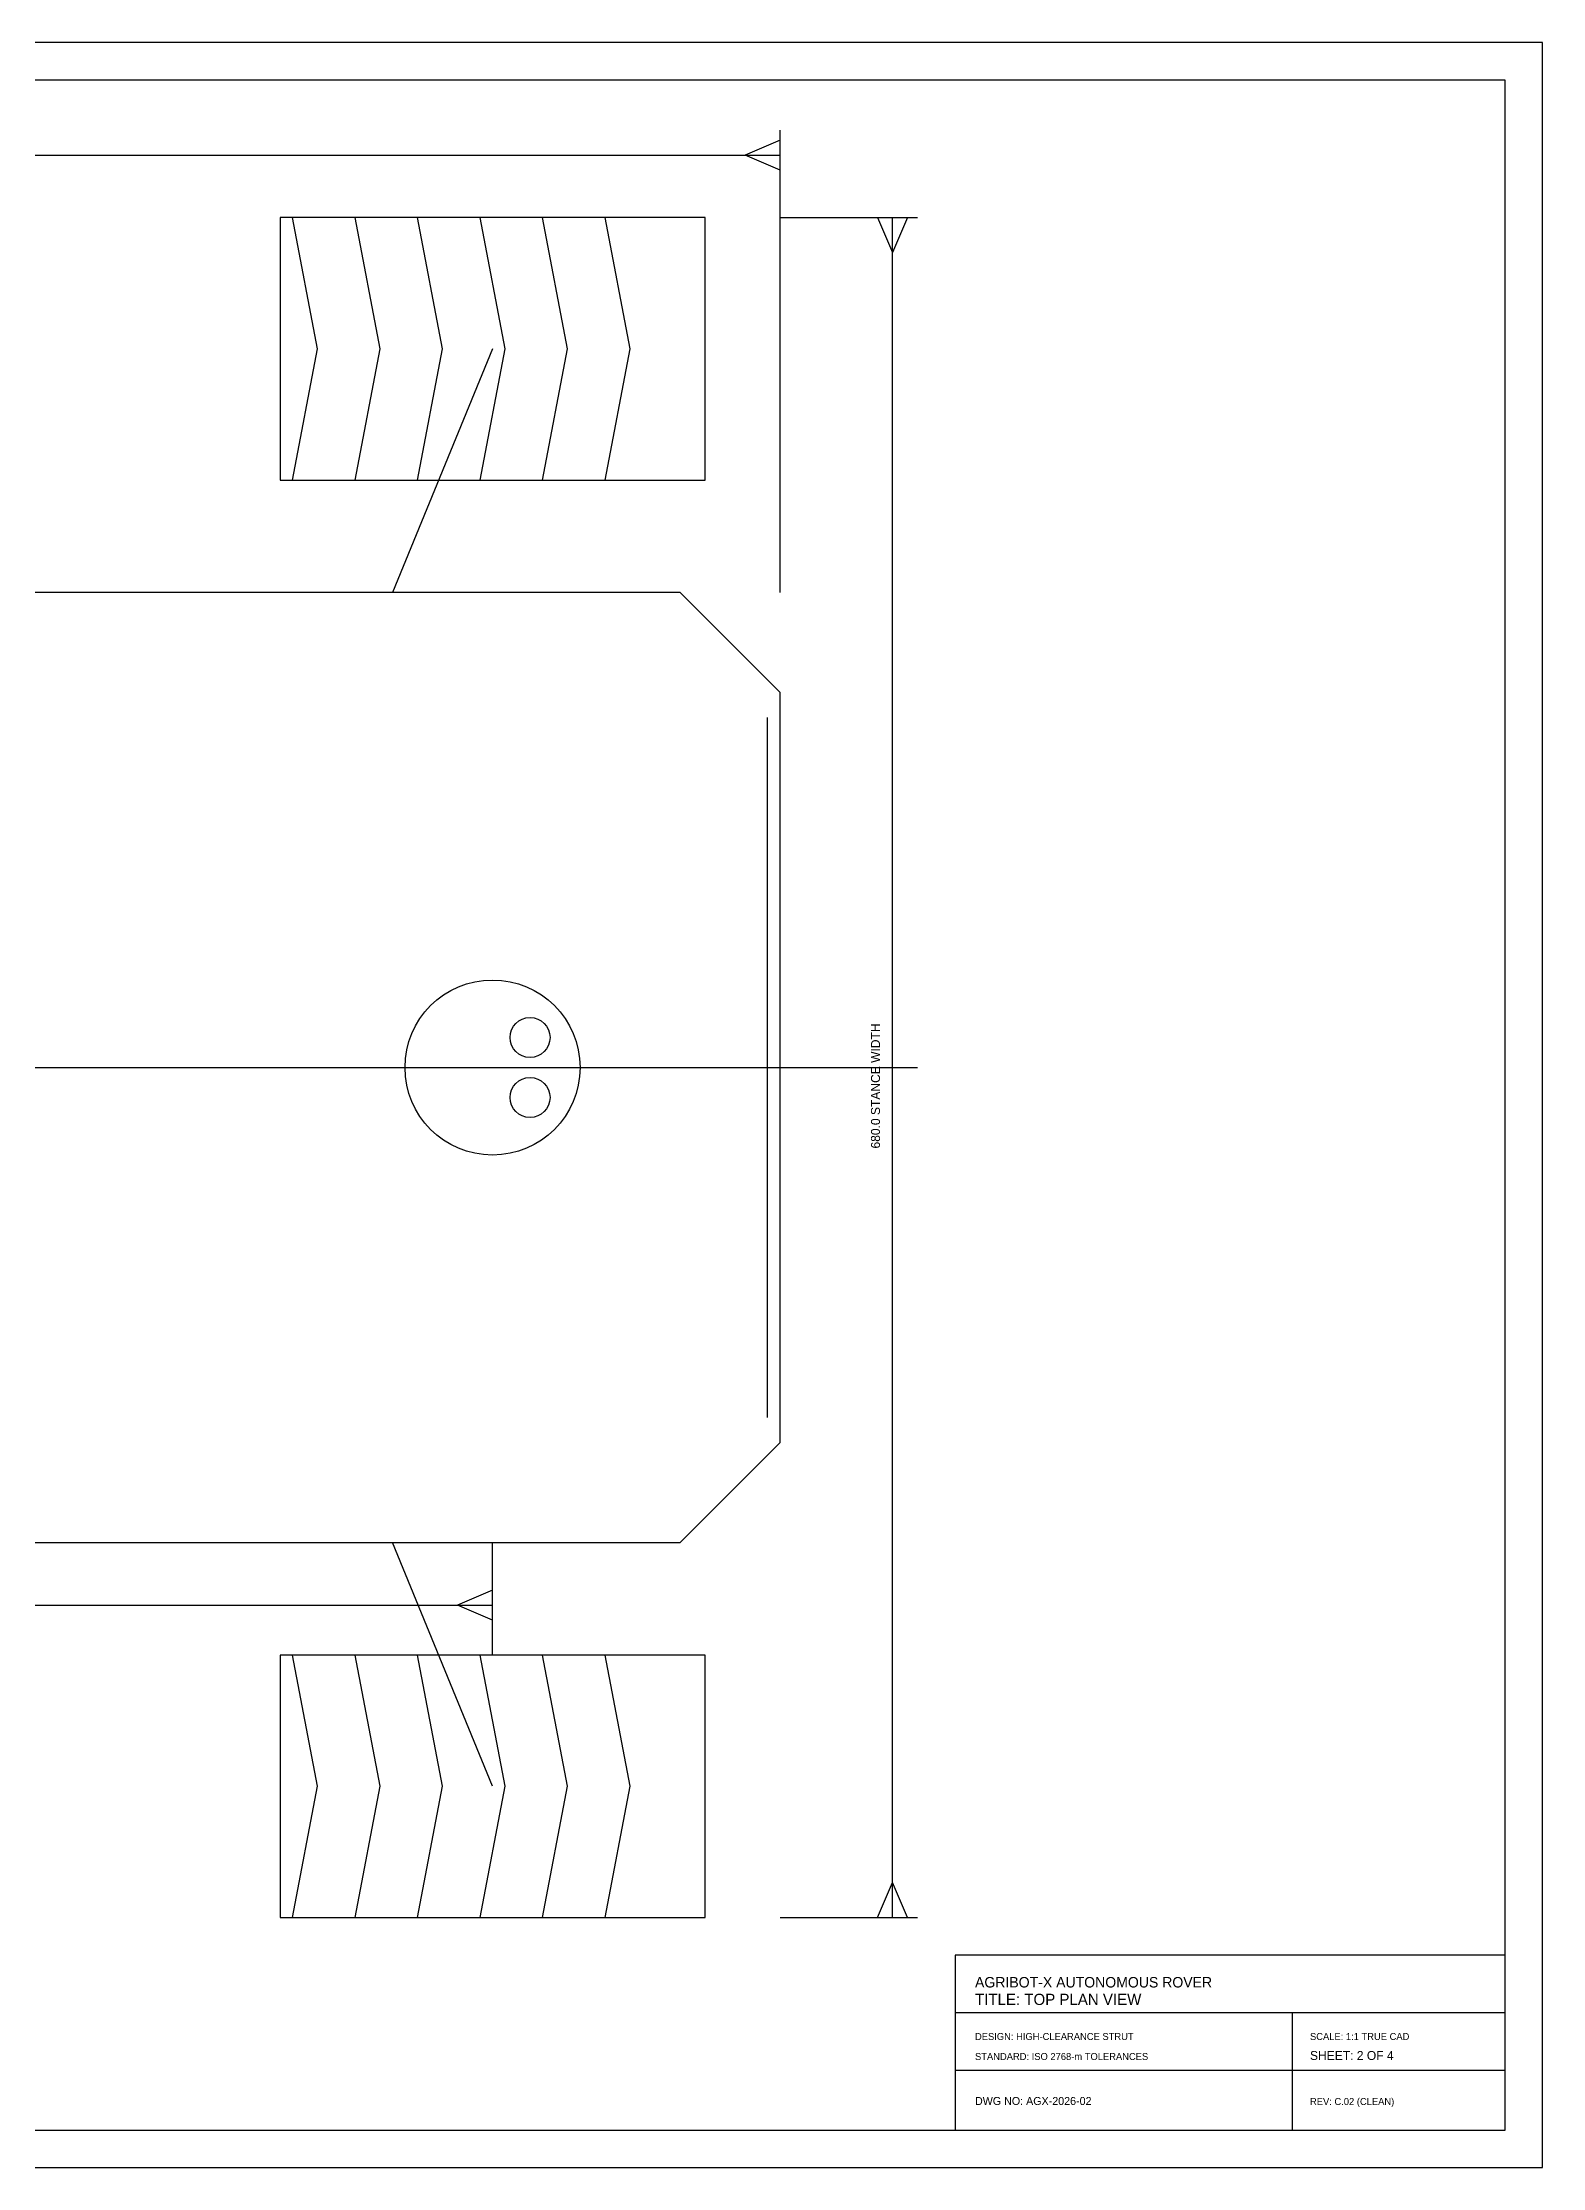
# Model space of a CAD drawing. Header units: metres. Extents: x 0 to 2550, y 0 to 1800.
# Drawn here: x 1950 to 2550, y 0 to 850 of the extents above; entities that cross this region are included whole.
import ezdxf

# ---------------------------------------------------------------- set-up
doc = ezdxf.new("R2010")
doc.units = ezdxf.units.M
for name, color, linetype in [('BORDER', 7, 'Continuous'), ('CAMERA', 7, 'Continuous'), ('CENTERLINES', 1, 'Continuous'), ('CHASSIS', 7, 'Continuous'), ('DIMENSIONS', 1, 'Continuous'), ('LIGHTING', 4, 'Continuous'), ('TITLE_BLOCK', 7, 'Continuous'), ('WHEELS', 7, 'Continuous')]:
    doc.layers.add(name, color=color, linetype=linetype)

msp = doc.modelspace()

# ---------------------------------------------------------------- linework, layer by layer
at = {"layer": 'BORDER'}
for points in [[(1350, 0), (2550, 0), (2550, 850), (1350, 850), (1350, 0)], [(1370, 15), (2535, 15), (2535, 835), (1370, 835), (1370, 15)]]:
    msp.add_lwpolyline(points, dxfattribs=at)
at = {"layer": 'CAMERA'}
for centre, radius in [((2130, 440), 35), ((2145, 452), 8), ((2145, 428), 8)]:
    msp.add_circle(centre, radius, dxfattribs=at)
at = {"layer": 'CENTERLINES'}
msp.add_line((1440, 440), (2300, 440), dxfattribs=at)
at = {"layer": 'CHASSIS'}
for p, q in [((2130, 727.5), (2090, 630)), ((2130, 152.5), (2090, 250))]:
    msp.add_line(p, q, dxfattribs=at)
msp.add_lwpolyline([(1535, 250), (2205, 250), (2245, 290), (2245, 590), (2205, 630), (1535, 630), (1495, 590), (1495, 290), (1535, 250)], dxfattribs=at)
at = {"layer": 'DIMENSIONS'}
for p, q in [((2245, 811), (2231, 805)), ((2245, 630), (2245, 815)), ((1495, 805), (2245, 805)), ((2245, 799), (2231, 805)), ((2245, 780), (2300, 780)), ((2284, 780), (2290, 766)), ((2290, 100), (2290, 780)), ((2296, 780), (2290, 766)), ((2130, 205), (2130, 250)), ((2130, 231), (2116, 225)), ((1610, 225), (2130, 225)), ((2130, 219), (2116, 225)), ((2284, 100), (2290, 114)), ((2296, 100), (2290, 114)), ((2245, 100), (2300, 100))]:
    msp.add_line(p, q, dxfattribs=at)
at = {"layer": 'LIGHTING'}
msp.add_line((2240, 300), (2240, 580), dxfattribs=at)
at = {"layer": 'TITLE_BLOCK'}
for p, q in [((2315, 62), (2535, 62)), ((2450, 15), (2450, 62)), ((2315, 39), (2535, 39))]:
    msp.add_line(p, q, dxfattribs=at)
msp.add_lwpolyline([(2315, 15), (2535, 15), (2535, 85), (2315, 85), (2315, 15)], dxfattribs=at)
at = {"layer": 'WHEELS'}
for p, q in [((2060, 727.5), (2050, 780)), ((2085, 727.5), (2075, 780)), ((2110, 727.5), (2100, 780)), ((2135, 727.5), (2125, 780)), ((2160, 727.5), (2150, 780)), ((2185, 727.5), (2175, 780)), ((2050, 675), (2060, 727.5)), ((2075, 675), (2085, 727.5)), ((2100, 675), (2110, 727.5)), ((2125, 675), (2135, 727.5)), ((2150, 675), (2160, 727.5)), ((2175, 675), (2185, 727.5)), ((2060, 152.5), (2050, 205)), ((2085, 152.5), (2075, 205)), ((2110, 152.5), (2100, 205)), ((2135, 152.5), (2125, 205)), ((2160, 152.5), (2150, 205)), ((2185, 152.5), (2175, 205)), ((2050, 100), (2060, 152.5)), ((2075, 100), (2085, 152.5)), ((2100, 100), (2110, 152.5)), ((2125, 100), (2135, 152.5)), ((2150, 100), (2160, 152.5)), ((2175, 100), (2185, 152.5))]:
    msp.add_line(p, q, dxfattribs=at)
for points in [[(2045, 675), (2215, 675), (2215, 780), (2045, 780), (2045, 675)], [(2045, 100), (2215, 100), (2215, 205), (2045, 205), (2045, 100)]]:
    msp.add_lwpolyline(points, dxfattribs=at)

# ---------------------------------------------------------------- texts
at = {"layer": 'DIMENSIONS'}
msp.add_text('680.0 STANCE WIDTH', height=3.6, rotation=90, dxfattribs=at).set_placement((2285, 407.6))
at = {"layer": 'TITLE_BLOCK'}
for s, height, p in [('AGRIBOT-X AUTONOMOUS ROVER', 4.2, (2323, 72)), ('TITLE: TOP PLAN VIEW', 4.5, (2323, 65)), ('DESIGN: HIGH-CLEARANCE STRUT', 2.8, (2323, 51)), ('SCALE: 1:1 TRUE CAD', 2.8, (2457, 51)), ('STANDARD: ISO 2768-m TOLERANCES', 2.8, (2323, 43)), ('SHEET: 2 OF 4', 3.6, (2457, 43)), ('DWG NO: AGX-2026-02', 3.2, (2323, 25)), ('REV: C.02 (CLEAN)', 2.8, (2457, 25))]:
    msp.add_text(s, height=height, dxfattribs=at).set_placement(p)

doc.saveas('drawing.dxf')
